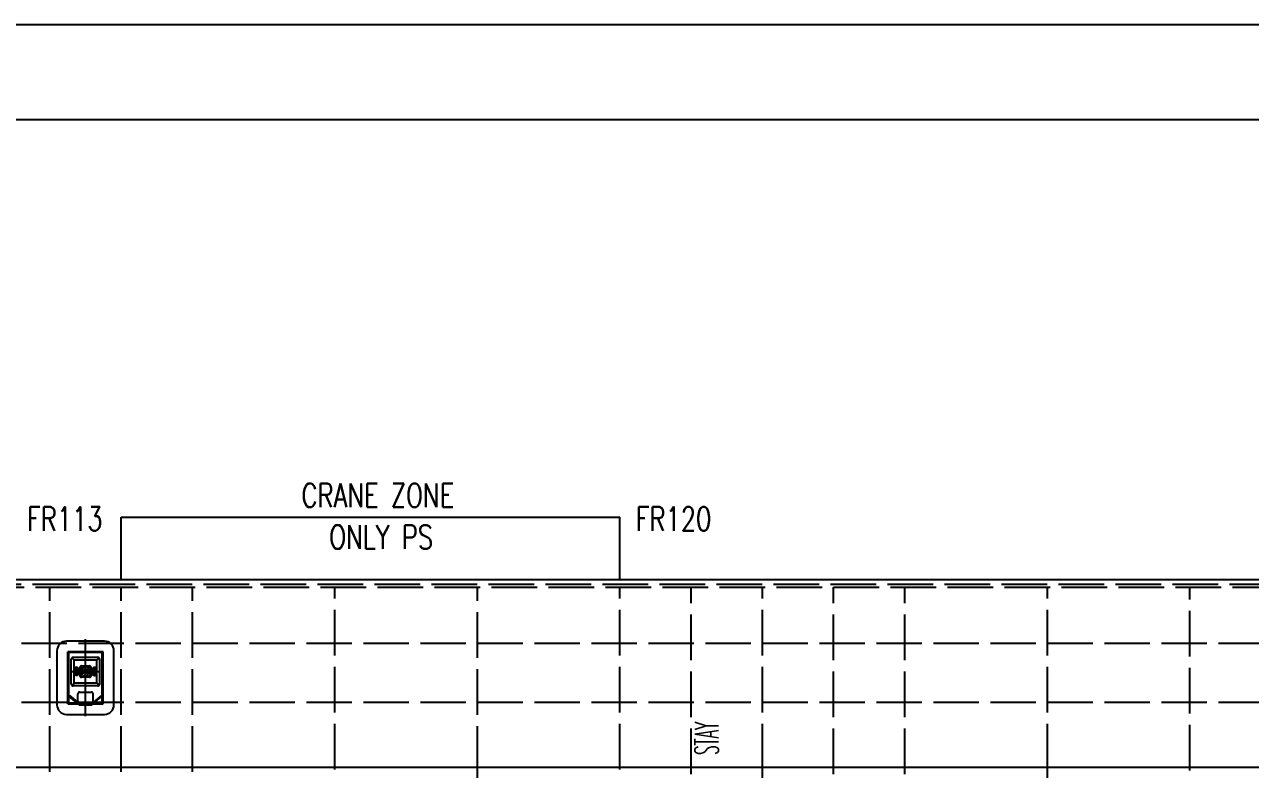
# Model space of a CAD drawing. Extents: x 415680 to 564480, y 322172 to 354547.
# Drawn here: x 497823 to 510728, y 344130 to 351972 of the extents above; entities that cross this region are included whole.
import ezdxf

# ---------------------------------------------------------------- set-up
doc = ezdxf.new("R2010")
doc.units = 0
doc.header["$LTSCALE"] = 40
doc.header["$MEASUREMENT"] = 0
for name, pattern in [('ACAD_ISO02W100', [15, 12, -3]), ('DASHDOT', [1, 0.5, -0.25, 0, -0.25]), ('HIDDEN', [0.375, 0.25, -0.125])]:
    doc.linetypes.add(name, pattern=pattern)
doc.layers.get('0').update_dxf_attribs({"linetype": 'CONTINUOUS'})
for name, color, linetype in [('BT_ENG', 7, 'CONTINUOUS'), ('C-CON', 4, 'CONTINUOUS'), ('C-DAS', 4, 'ACAD_ISO02W100'), ('Y-DAS', 2, 'ACAD_ISO02W100')]:
    doc.layers.add(name, color=color, linetype=linetype)
doc.styles.add('ROMANS', font='romans.shx', dxfattribs={"width": 0.75, "height": 250, "bigfont": 'hzdx.shx'})

# ---------------------------------------------------------------- blocks, each defined once
blk = doc.blocks.new('A$C4D491239')
h = blk.add_hatch()
h.set_pattern_fill('LINE', color=2, scale=2.133333333333331, angle=44.99999999999999, style=0)
h.set_pattern_definition([(44.99999999999999, (-26256.96184777247, 151475.7334902617), (-0.1885618083164126, 0.1885618083164127), [])])
edge = h.paths.add_edge_path()
edge.add_line((0.6666669253318105, 0.5666666720062496), (0.6666669253027067, -0.5666666720062496))
edge.add_arc((0.566666925388078, -0.5666666719519224), 0.0999999999146287, 269.99999996442614, 359.9999999688728, ccw=False)
edge.add_line((0.56666692532599, -0.6666666718665512), (-0.5666664085001684, -0.6666666718665512))
edge.add_arc((-0.5666664085603164, -0.5666666719499821), 0.0999999999165691, 180.0000000322389, 270.00000003446223, ccw=False)
edge.add_line((-0.6666664084768854, -0.5666666720062496), (-0.6666664084768854, 0.5666666720062496))
edge.add_arc((-0.5666664084312895, 0.5666666720537858), 0.1000000000455959, 90.0000000227895, 180.0000000272363, ccw=False)
edge.add_line((-0.5666664084710648, 0.6666666720993817), (0.56666692532599, 0.6666666720993817))
edge.add_arc((0.5666669252842743, 0.5666666720518455), 0.1000000000475362, -2.6124610030819895e-08, 89.99999997609882, ccw=False)
at = {"color": 3, "linetype": 'DASHDOT'}
for p, q in [((2.005544957e-07, -6.26665322878398), (0, 4.533293741056695)), ((-2.06666669299011, 0), (2.066666641767369, 0)), ((-1.266666408744639, 0.7058046630118044), (-1.266666408744639, -0.5931039450224489)), ((1.266666925570461, 0.7058046630118044), (1.266667054587741, -0.5931039450224489))]:
    blk.add_line(p, q, dxfattribs=at)
at = {"color": 5, "linetype": 'HIDDEN'}
for p, q in [((-2.466666173655539, -4.533319814130662), (-2.466666907042962, 2.800000486662611)), ((2.466666423861169, 2.800000486662611), (-2.466666907042962, 2.800000486662611)), ((-2.333332832582526, -4.533319814130662), (-2.333333556191063, 2.800000486662611)), ((2.333333125279749, 2.666667152196168), (-2.333333543036133, 2.666667152196168)), ((-1.999999742314684, -1.733333346899598), (-1.999999742314684, 1.733333347132428)), ((-1.599999742174985, 1.600000012665986), (-1.921894883940693, 1.921895156847313)), ((1.733333592332201, 2.000000015832483), (-1.733333075564586, 2.000000015832483)), ((1.600000258971704, 1.600000012665986), (1.921895400737412, 1.921895156847313)), ((2.000000259082297, -1.733333346899598), (2.000000259082297, 1.733333347132428)), ((2.33333299626247, -4.533319814130662), (2.333333719871005, 2.800000486662611)), ((2.466666337306377, -4.533319814130662), (2.466667070722904, 2.800000486662611)), ((1.6000002589426, 1.600000012665986), (-1.599999742174985, 1.600000012665986)), ((-1.599999742174985, -1.600000012433156), (-1.599999742174985, 1.600000012665986)), ((-1.599999742174985, 0.2333333352580666), (-1.599999742174985, 0.3933333365712315)), ((-0.9333333333197515, 0.3933333365712315), (-1.599999742174985, 0.3933333365712315)), ((-0.9333333333197515, 0.2333333352580666), (-1.599999742174985, 0.2333333352580666)), ((1.433333592314738, 0.1666666681412607), (-1.599999742174985, 0.1666666681412607)), ((-1.599999742174985, -0.1666666679084301), (-1.599999742174985, 0.1666666681412607)), ((-1.42666640880634, 0.5933333381544799), (-1.466666408814488, 0.5533333376515657)), ((-1.466666408814488, 0.5533333376515657), (-1.466666408814488, 0.3933333365712315)), ((-1.06666640867479, 0.5533333376515657), (-1.466666408814488, 0.5533333376515657)), ((-1.433333075459813, 0.3933333365712315), (-1.433333075459813, 0.2333333352580666)), ((-1.433333075459813, 0.1666666681412607), (-1.433333075459813, -0.1666666679084301)), ((-1.10666640868294, 0.5933333381544799), (-1.42666640880634, 0.5933333381544799)), ((-1.399999742105137, 0.3933333365712315), (-1.399999742105137, -0.4999999965075405)), ((-1.133333075355039, 0.3933333365712315), (-1.133333075355039, -0.4999999965075405)), ((-1.10666640868294, 0.5933333381544799), (-1.06666640867479, 0.5533333376515657)), ((-1.099999742000363, 0.3933333365712315), (-1.099999742000363, 0.2333333352580666)), ((-1.099999742000363, 0.1666666681412607), (-1.099999742029467, -0.1666666679084301)), ((-1.06666640867479, 0.5533333376515657), (-1.06666640867479, 0.3933333365712315)), ((-0.9333333333197515, 0.3933333365712315), (-0.9333333333197515, 0.2333333352580666)), ((0.9333338501746766, 0.3933333365712315), (1.60000025902991, 0.3933333365712315)), ((0.9333338501746766, 0.3933333365712315), (0.9333338501746766, 0.2333333352580666)), ((0.9333338501746766, 0.2333333352580666), (1.60000025902991, 0.2333333352580666)), ((1.10666692550876, 0.5933333381544799), (1.066666925500612, 0.5533333376515657)), ((1.066666925500612, 0.5533333376515657), (1.066666925500612, 0.3933333365712315)), ((1.066666925529716, 0.5533333376515657), (1.46666692564031, 0.5533333376515657)), ((1.100000258855287, 0.3933333365712315), (1.100000258855287, 0.2333333352580666)), ((1.100000258855287, 0.1666666681412607), (1.100000258855287, -0.1666666679084301)), ((1.10666692550876, 0.5933333381544799), (1.426666925632161, 0.5933333381544799)), ((1.133333592209964, 0.3933333365712315), (1.133333721227245, -0.4999999965075405)), ((1.400000258960061, 0.3933333365712315), (1.400000387977342, -0.4999999965075405)), ((1.426666925632161, 0.5933333381544799), (1.46666692564031, 0.5533333376515657)), ((1.433333592314738, 0.3933333365712315), (1.433333592314738, 0.2333333352580666)), ((1.433333592314738, 0.1666666681412607), (1.433333592285634, -0.1666666679084301)), ((1.46666692564031, 0.5533333376515657), (1.46666692564031, 0.3933333365712315)), ((1.6000002589426, -1.600000012433156), (1.6000002589426, 1.600000012665986)), ((1.60000025902991, 0.2333333352580666), (1.60000025902991, 0.3933333365712315)), ((1.60000025902991, -0.1666666679084301), (1.60000025902991, 0.1666666681412607)), ((-1.599999742174985, -1.600000012433156), (-1.921894883940693, -1.921895156847313)), ((1.433333592314738, -0.1666666679084301), (-1.599999742174985, -0.1666666679084301)), ((-1.599999742174985, -0.3933333363384008), (-1.599999742174985, -0.233333335025236)), ((-0.9333333333197515, -0.233333335025236), (-1.599999742174985, -0.233333335025236)), ((-0.9333333333197515, -0.3933333363384008), (-1.599999742174985, -0.3933333363384008)), ((1.600000259000808, -1.600000012665986), (-1.59999974220409, -1.600000012665986)), ((-1.433333075459813, -0.233333335025236), (-1.433333075459813, -0.3933333363384008)), ((-1.359999742096988, -0.5399999967776239), (-1.399999742105137, -0.4999999965075405)), ((-1.133333075355039, -0.4999999965075405), (-1.399999742105137, -0.4999999965075405)), ((-1.173333075363187, -0.5399999967776239), (-1.359999742096988, -0.5399999967776239)), ((-1.173333075363187, -0.5399999967776239), (-1.133333075355039, -0.4999999965075405)), ((-1.099999742000363, -0.233333335025236), (-1.099999742000363, -0.3933333363384008)), ((-0.9333333333197515, -0.233333335025236), (-0.9333333333197515, -0.3933333363384008)), ((0.9333338501746766, -0.233333335025236), (1.60000025902991, -0.233333335025236)), ((0.9333338501746766, -0.233333335025236), (0.9333338501746766, -0.3933333363384008)), ((0.9333338501746766, -0.3933333363384008), (1.60000025902991, -0.3933333363384008)), ((1.100000258855287, -0.233333335025236), (1.100000258855287, -0.3933333363384008)), ((1.133333721227245, -0.4999999965075405), (1.400000387977342, -0.4999999965075405)), ((1.173333721235394, -0.5399999967776239), (1.133333721227245, -0.4999999965075405)), ((1.173333721235394, -0.5399999967776239), (1.360000387969192, -0.5399999967776239)), ((1.360000387969192, -0.5399999967776239), (1.400000387977342, -0.4999999965075405)), ((1.433333592314738, -0.233333335025236), (1.433333592314738, -0.3933333363384008)), ((1.60000025902991, -0.3933333363384008), (1.60000025902991, -0.233333335025236)), ((1.600000258971704, -1.600000012433156), (1.921895400737412, -1.921895156847313)), ((1.733333592332201, -2.000000015832483), (-1.733333075564586, -2.000000015832483)), ((-2.466666173655539, -4.533319814130662), (2.466666337306377, -4.533319812966509)), ((-2.333332845737459, -4.399986491305752), (-0.9763828967988954, -4.399986491305752)), ((2.3333330094174, -4.399986491305752), (0.9763839466904755, -4.399986491305752))]:
    blk.add_line(p, q, dxfattribs=at)
at = {"color": 7}
for p, q in [((-1.066666075639659, -4.399986569304018), (-1.066666496597463, -3.133320180932058)), ((-0.799999922659481, -2.866653425619006), (0.8000000781321432, -2.866652869386598)), ((1.066667258477535, -4.399986392119898), (1.066666837519732, -3.133319447282701)), ((0.9763839467486832, -4.399986491305752), (-0.9763828968571031, -4.399986491305752)), ((-0.7999994754500221, -4.466653158655389), (0.8000005253416022, -4.466653158655389)), ((-0.7999994089768734, -4.666653147432953), (0.8000005917856468, -4.666653147432953))]:
    blk.add_line(p, q, dxfattribs=at)
for points in [[(2.6666664929362, 4.266627074219285), (-2.6666664929362, 4.266627074219285, 0.4142135623717313), (-3.999999826250131, 2.933293740963562), (-3.999999826250131, -4.666653228923677, 0.4142135623730951), (-2.666666492907096, -5.9999865621794), (2.6666664929362, -5.9999865621794, 0.4142135623730951), (3.999999826279236, -4.666653228923677), (3.999999826279236, 2.933293740963562, 0.4142135623730951)], [(0.7000002586573828, 0.5666666720062496), (0.7000002586573828, -0.5666666720062496, -0.4142135623720295), (0.56666692532599, -0.7000000053085387), (-0.5666664085001685, -0.7000000053085387, -0.4142135623741607), (-0.6999997418315616, -0.5666666720062496), (-0.6999997418024578, 0.5666666720062496, -0.4142135623720618), (-0.5666664084710648, 0.7000000053085387), (0.56666692532599, 0.7000000053085387, -0.4142135623741284)], [(0.6666669253318105, 0.5666666720062496), (0.6666669253027067, -0.5666666720062496, -0.4142135623958266), (0.56666692532599, -0.6666666718665512), (-0.5666664085001685, -0.6666666718665512, -0.4142135623844608), (-0.6666664084768854, -0.5666666720062496), (-0.6666664084768854, 0.5666666720062496, -0.4142135623958266), (-0.5666664084710648, 0.6666666720993817), (0.56666692532599, 0.6666666720993817, -0.4142135623844608)]]:
    blk.add_lwpolyline(points, format="xyb", close=True, dxfattribs=at)
at = {"color": 5, "linetype": 'HIDDEN'}
blk.add_lwpolyline([(0.8000002586632033, 0.5666666720062496), (0.8000002586632033, -0.5666666720062496, -0.4142135623877083), (0.56666692532599, -0.8000000051688401), (-0.5666664085001685, -0.8000000051688401, -0.4142135623828372), (-0.7999997418373824, -0.5666666720062496), (-0.7999997418082785, 0.5666666720062496, -0.4142135623877083), (-0.5666664084710648, 0.8000000054016709), (0.56666692532599, 0.8000000054016709, -0.4142135623828372)], format="xyb", close=True, dxfattribs=at)
for points in [[(-2.333332845737459, -3.439986491575837), (-2.2474480792589, -3.337998331990091), (-1.107448087859665, -4.29799833195284), (-1.193332854367325, -4.399986491538584), (-2.333332845737459, -3.439986491343006)], [(2.33333300121012, -3.439986491575837), (2.247448234731563, -3.337998331990091), (1.107448243332327, -4.29799833195284), (1.193333009810884, -4.399986491538584), (2.33333300121012, -3.439986491343006)]]:
    blk.add_lwpolyline(points, dxfattribs=at)
at = {"color": 7}
for centre, start, end in [((-0.7999998299346771, -3.133320092223584), 90.0000199219409, 180.0000190364843), ((0.8000001708569469, -3.133319535991176), 1.90364842688e-05, 90.00001992027342), ((-0.7999994754500221, -4.19998649205081), 180.0000190364843, 270), ((-0.7999994089768734, -4.399986480828373), 180.0000190364843, 270), ((0.8000005253416022, -4.19998649205081), 269.9999999983325, 1.90364842688e-05), ((0.8000005917856468, -4.399986480828373), 270, 1.90364842688e-05)]:
    blk.add_arc(centre, 0.2666666666666666, start, end, dxfattribs=at)
at = {"color": 5, "linetype": 'HIDDEN'}
for centre, major_axis, ratio, start_param, end_param in [((-1.733333075069821, 1.733333346433936), (0.1885618090973788, 0.1885618090973787), 0.9999999999820907, 0.7853981634064028, 2.35619449018339), ((1.733333593088899, 1.733333346433936), (0.188561809095942, 0.188561809095942), 0.9999999999973297, 5.497787143780802, 7.068583470578368), ((-1.733333075069821, -1.733333345968276), (-0.1885618090973787, 0.1885618090973787), 0.9999999999820907, 0.7853981634064024, 2.35619449018339), ((1.733333593088899, -1.733333345968276), (-0.188561809095942, 0.188561809095942), 0.9999999999973297, 2.356194490191009, 3.926990816988575)]:
    blk.add_ellipse(centre, major_axis=major_axis, ratio=ratio, start_param=start_param, end_param=end_param, dxfattribs=at)
blk = doc.blocks.new('A$C07376D0F')
at = {"color": 90, "linetype": 'Continuous', "xscale": 0.75, "yscale": 0.75, "zscale": 0.75}
blk.add_blockref('A$C4D491239', (0, -3.199970305664463), dxfattribs=at)

msp = doc.modelspace()

# ---------------------------------------------------------------- linework, layer by layer
at = {"color": 2}
msp.add_line((418280.0053250677, 350971.5503269852), (563380.0053250678, 350971.5503269883), dxfattribs=at)
msp.add_lwpolyline([(440339.9961420272, 344155.3830582133), (512339.9961420272, 344155.3830582134)])
at = {"layer": 'BT_ENG'}
msp.add_line((415780.0053250677, 351971.5503269881), (564380.0053250679, 351971.5503269881), dxfattribs=at)
at = {"layer": 'C-CON'}
for p, q in [((498839.996142027, 346130.2937785737), (498839.996142027, 346784.4530489927)), ((498839.996142027, 346784.4530489927), (504089.9961420271, 346784.453008607)), ((504089.996142027, 346130.2937785737), (504089.9961420271, 346784.453008607)), ((470319.9961420272, 346130.293778574, 50.00000000000852), (512359.9961420271, 346130.293778574, 50.00000000000852))]:
    msp.add_line(p, q, dxfattribs=at)
at = {"layer": 'C-DAS'}
for p, q in [((440339.9961420272, 346050.2937785739, 50.00000000000852), (512339.996142027, 346050.2937785739, 50.00000000000852)), ((470306.8574185402, 346080.2937785738, 50.00000000000852), (512339.996142027, 346080.2937785738, 50.00000000000852))]:
    msp.add_line(p, q, dxfattribs=at)
for points in [[(436589.9961420268, 345460.2937785737), (516669.9211297562, 345460.2937785737)], [(436589.9961420268, 344840.2937785739), (517400.3971845618, 344840.2937785739)]]:
    msp.add_lwpolyline(points, dxfattribs=at)
at = {"layer": 'Y-DAS'}
for p, q in [((498089.9961420273, 341105.2937785736), (498089.9961420273, 346050.2937785739)), ((498839.9961420268, 341105.2937785736), (498839.996142027, 346050.2937785739)), ((499589.9961420271, 344105.3830582134), (499589.9961420271, 346050.2937785739)), ((501089.9961420271, 344130.3830582134), (501089.996142027, 346050.2937785739)), ((502589.9961420271, 344105.3830582134), (502589.9961420268, 346050.2937785739)), ((504089.9961420271, 344130.3830582133), (504089.996142027, 346050.2937785739)), ((504839.9961420271, 341080.2937785736), (504839.9961420273, 346050.2937785739)), ((505589.9961420273, 344130.3830582135), (505589.9961420273, 346050.2937785739)), ((506339.996142027, 341080.2937785736), (506339.996142027, 346050.2937785739)), ((507089.9961420273, 341080.2937785736), (507089.9961420273, 346050.2937785739)), ((508589.9961420274, 344130.3830582134), (508589.9961420273, 346050.2937785739)), ((510089.9961420275, 342920.2937657296), (510089.9961420275, 346050.2937785739)), ((502589.9961420274, 334680.6797136944), (502589.9961420273, 344130.3830582133)), ((505589.9961420273, 334680.6797136944), (505589.9961420273, 344130.3830582134)), ((508589.9961420274, 334680.6797136944), (508589.9961420274, 344130.3830582134))]:
    msp.add_line(p, q, dxfattribs=at)

# ---------------------------------------------------------------- block references
at = {"color": 7, "linetype": 'Continuous', "xscale": 100.0000000007276, "yscale": 99.99999999417923, "zscale": 99.99999999999991}
msp.add_blockref('A$C07376D0F', (498464.9961310367, 345480.2937785795), dxfattribs=at)

# ---------------------------------------------------------------- texts
at = {"style": 'ROMANS', "width": 0.45}
msp.add_text('STAY', height=250, rotation=90, dxfattribs=at).set_placement((505129.4213053854, 344285.8098402778))
at = {"char_height": 250, "width": 4189.533499999998, "attachment_point": 1, "style": 'ROMANS'}
for s, insert in [('CRANE ZONE', (500739.0979576237, 347140.1334599443)), ('FR113', (497849.291860722, 346893.6014455165)), ('FR120', (504256.9075001683, 346893.6014455165)), ('ONLY PS', (501031.1556839162, 346702.7198584926))]:
    msp.add_mtext(s, dxfattribs=dict(at, insert=insert))

doc.saveas('drawing.dxf')
